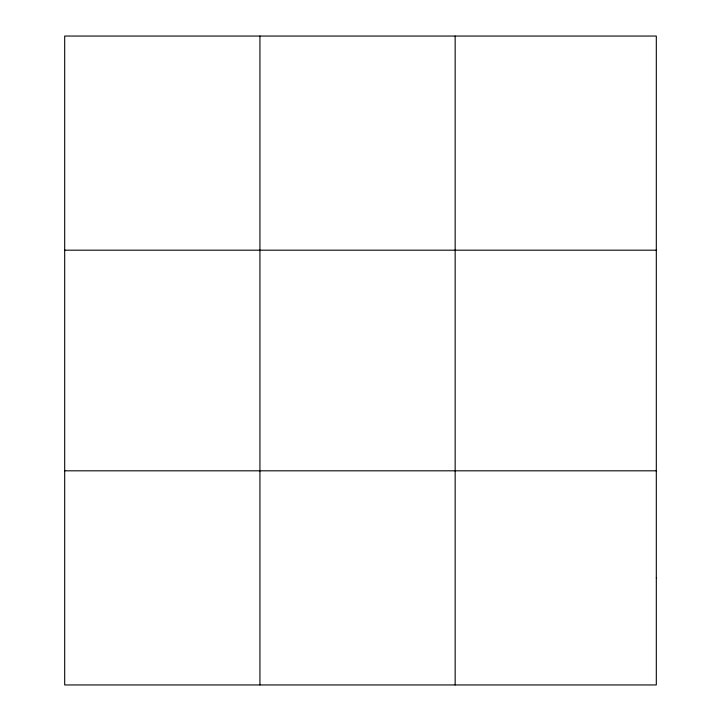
<?xml version="1.0" encoding="UTF-8"?>
<svg xmlns="http://www.w3.org/2000/svg" width="721" height="721" viewBox="0 0 721 721"><rect width="100%" height="100%" fill="white"/><g stroke="black" fill="none" stroke-linecap="round" stroke-linejoin="round"><path stroke-width="1.08" d="M259.93 36.05L259.93 684.95M455.158 36.05L455.158 684.95M64.692 250.187L656.308 250.187M64.692 470.813L656.308 470.813M656.308 577.882L656.308 684.95L64.692 684.95L64.692 36.05L656.308 36.05L656.308 577.882"/></g></svg>
